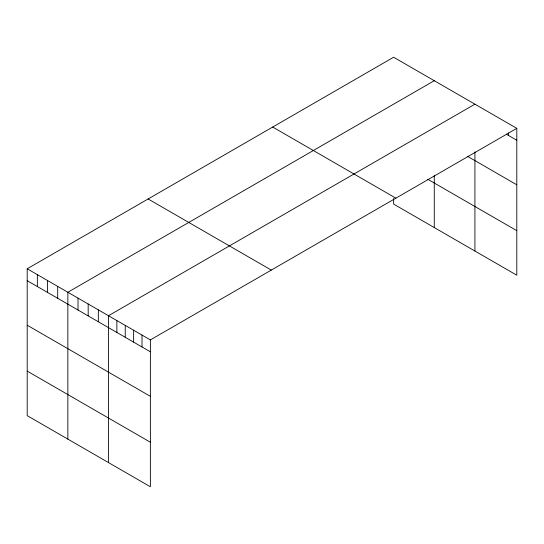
<?xml version="1.0" encoding="UTF-8"?>
<svg xmlns="http://www.w3.org/2000/svg" width="544" height="544" viewBox="0 0 544 544"><rect width="100%" height="100%" fill="white"/><g stroke="black" fill="none" stroke-linecap="round" stroke-linejoin="round"><path stroke-width="0.82" d="M516.8 128.35L150.375 339.905L150.375 486.764L27.2 415.65L27.2 268.79L393.625 57.236L516.8 128.35L516.8 275.21L393.625 204.095L393.625 198.526M434.268 80.702L67.85 292.257L67.85 439.117M474.919 104.176L108.494 315.724L108.494 462.584M506.328 134.205L516.8 140.25M467.663 156.42L516.8 184.79M427.74 179.255L516.8 230.676M272.7 127.051L395.882 198.166M148.118 198.975L271.3 270.089M27.2 268.79L150.375 339.905M27.2 280.69L150.375 351.805M27.2 325.224L150.375 396.338M27.2 371.11L150.375 442.224M508.422 132.865L508.422 135.415M474.919 151.858L474.919 251.029M434.268 175.651L434.268 227.562M142.004 335.07L142.004 346.97M133.627 330.235L133.627 342.135M125.249 325.4L125.249 337.294M116.872 320.559L116.872 332.459M98.335 309.856L98.335 321.756M88.176 303.994L88.176 315.887M78.01 298.126L78.01 310.026M57.684 286.389L57.684 298.289M47.525 280.52L47.525 292.42M37.359 274.659L37.359 286.552"/></g></svg>
